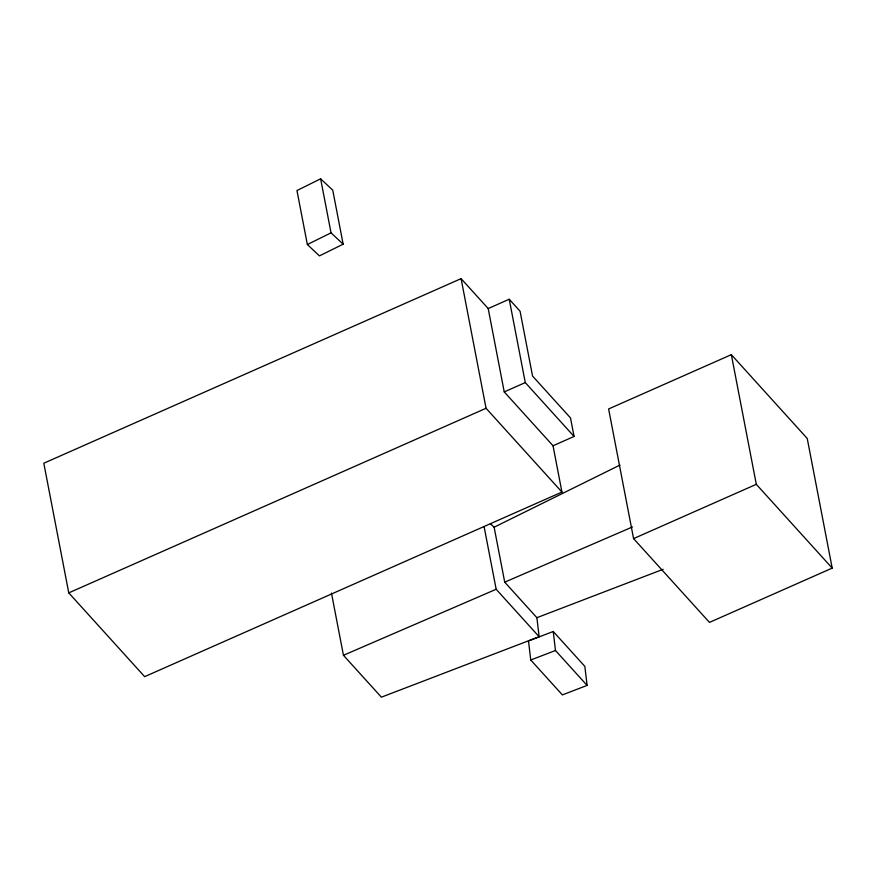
<?xml version="1.0" encoding="UTF-8"?>
<svg xmlns="http://www.w3.org/2000/svg" width="876" height="876" viewBox="0 0 876 876"><rect width="100%" height="100%" fill="white"/><g stroke="black" fill="none" stroke-linecap="round" stroke-linejoin="round"><path stroke-width="1.31" d="M320.638 178.824L296.953 190.519L307.356 244.535L319.455 255.88L343.151 244.185L332.749 190.158L320.638 178.824L331.04 232.841L343.151 244.185M307.356 244.535L331.04 232.841M490.407 523.717L494.13 527.21L619.956 465.079M461.094 278.634L43.8 463.229L68.766 592.877L144.66 676.655L561.943 492.06L553.03 445.764L504.237 391.9L488.195 308.549L461.094 278.634L486.06 408.282L561.943 492.06M488.195 308.549L509.23 299.242L520.07 311.221L532.553 376.045L570.506 417.929L574.065 436.456L553.03 445.764M504.237 391.9L525.282 382.593L574.065 436.456M68.766 592.877L486.06 408.282M731.34 354.67L608.612 408.961L633.578 538.609L709.472 622.398L832.2 568.108L807.234 438.46L731.34 354.67L756.306 484.319L832.2 568.108M633.578 538.609L756.306 484.319M494.13 527.21L504.718 582.168L632.483 526.947M343.447 655.292L496.166 589.274L539.134 636.721L381.389 697.176L343.447 655.292L331.467 593.107M504.718 582.168L536.889 617.69L663.176 569.29M553.238 631.486L528.502 640.958L530.746 659.989L562.359 694.898L587.095 685.415L584.85 666.395L553.238 631.486L555.483 650.507L587.095 685.415M530.746 659.989L555.483 650.507M509.23 299.242L525.282 382.593M484.078 526.542L496.166 589.274M536.889 617.69L539.134 636.721"/></g></svg>
